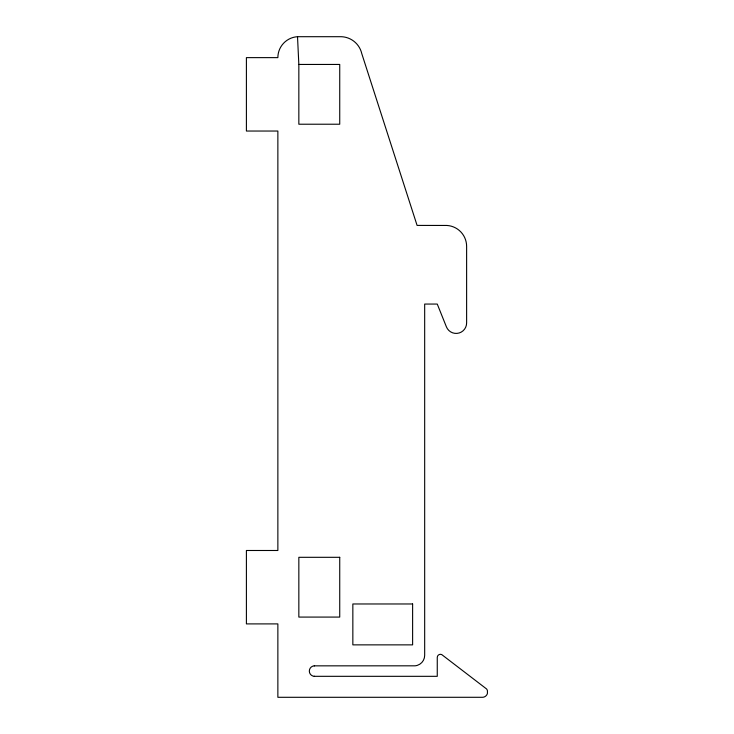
<?xml version="1.0" encoding="UTF-8"?>
<svg xmlns="http://www.w3.org/2000/svg" width="734" height="734" viewBox="0 0 734 734"><rect width="100%" height="100%" fill="white"/><g stroke="black" fill="none" stroke-linecap="round" stroke-linejoin="round"><path stroke-width="1.1" d="M314.565 676.326A5.239 5.239 0 0 1 309.326 671.243A5.239 5.239 0 0 1 314.244 665.848L314.565 665.839M314.235 676.317L437.262 676.326L437.262 657.453A3.147 3.147 0 0 1 441.758 654.609L486.596 688.978A5.211 5.211 0 0 1 487.431 690.749L487.431 693.364A5.211 5.211 0 0 1 486.596 695.135A5.239 5.239 0 0 1 482.678 697.291L277.865 697.3L277.865 623.9L246.404 623.9L246.404 550.491L277.865 550.491L277.865 131.037L246.404 131.037L246.404 57.628L277.865 57.628A20.974 20.974 0 0 1 297.518 36.7L339.732 36.7A21.781 21.781 0 0 1 361.789 53.674L417.086 225.411L446.96 225.457A20.974 20.974 0 0 1 466.622 246.385L466.622 322.932A10.487 10.487 0 0 1 446.382 326.795L437.262 304.059L424.674 304.059L424.674 655.352A10.496 10.496 0 0 1 417.426 665.325A10.45 10.45 0 0 1 414.848 665.821L314.235 665.848M298.839 64.445L339.732 64.445L339.732 124.22L298.839 124.22L298.839 64.445L297.518 36.7M339.732 557.308L298.839 557.308L298.839 617.083L339.732 617.083L339.732 557.308M412.618 603.972L352.843 603.972L352.843 644.865L412.618 644.865L412.618 603.972"/></g></svg>
